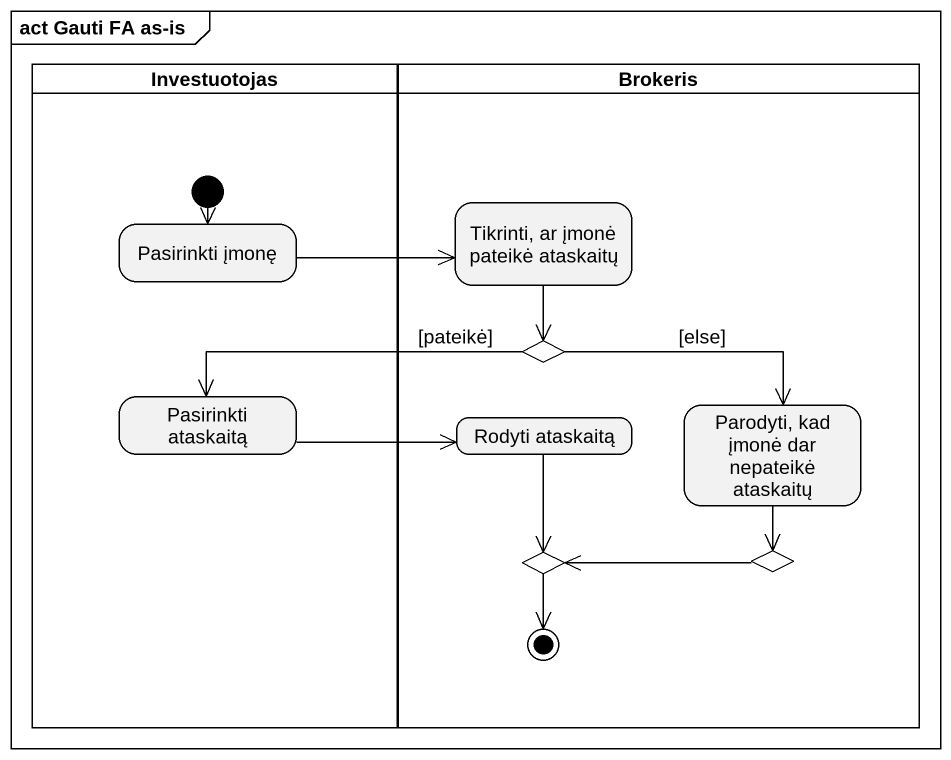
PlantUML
@startuml
mainframe act Gauti FA as-is
hide empty description
state Investuotojas <<partition>> {
  state "Pasirinkti įmonę" as Pasirinkti_įmonę
  state "Pasirinkti ataskaitą" as Pasirinkti_ataskaitą
  [*] --> Pasirinkti_įmonę
}
state Brokeris <<partition>> {
  state "Tikrinti, ar įmonė pateikė ataskaitų" as Tikrinti_ar_įmonė_pateikė
  state choice1 <<choice>>
  state "Rodyti ataskaitą" as Rodyti_ataskaitą
  state "Parodyti, kad įmonė dar nepateikė ataskaitų" as Parodyti_kad_įmonė_dar
  state choice2 <<choice>>
  state choice3 <<choice>>
  choice2 --> [*]
}
Pasirinkti_įmonę -right-> Tikrinti_ar_įmonė_pateikė
Tikrinti_ar_įmonė_pateikė --> choice1
choice1 -left-> Pasirinkti_ataskaitą : [pateikė]
choice1 -right-> Parodyti_kad_įmonė_dar : [else]
Pasirinkti_ataskaitą -right-> Rodyti_ataskaitą
Rodyti_ataskaitą --> choice2
Parodyti_kad_įmonė_dar --> choice3
choice3 -left-> choice2
@enduml
